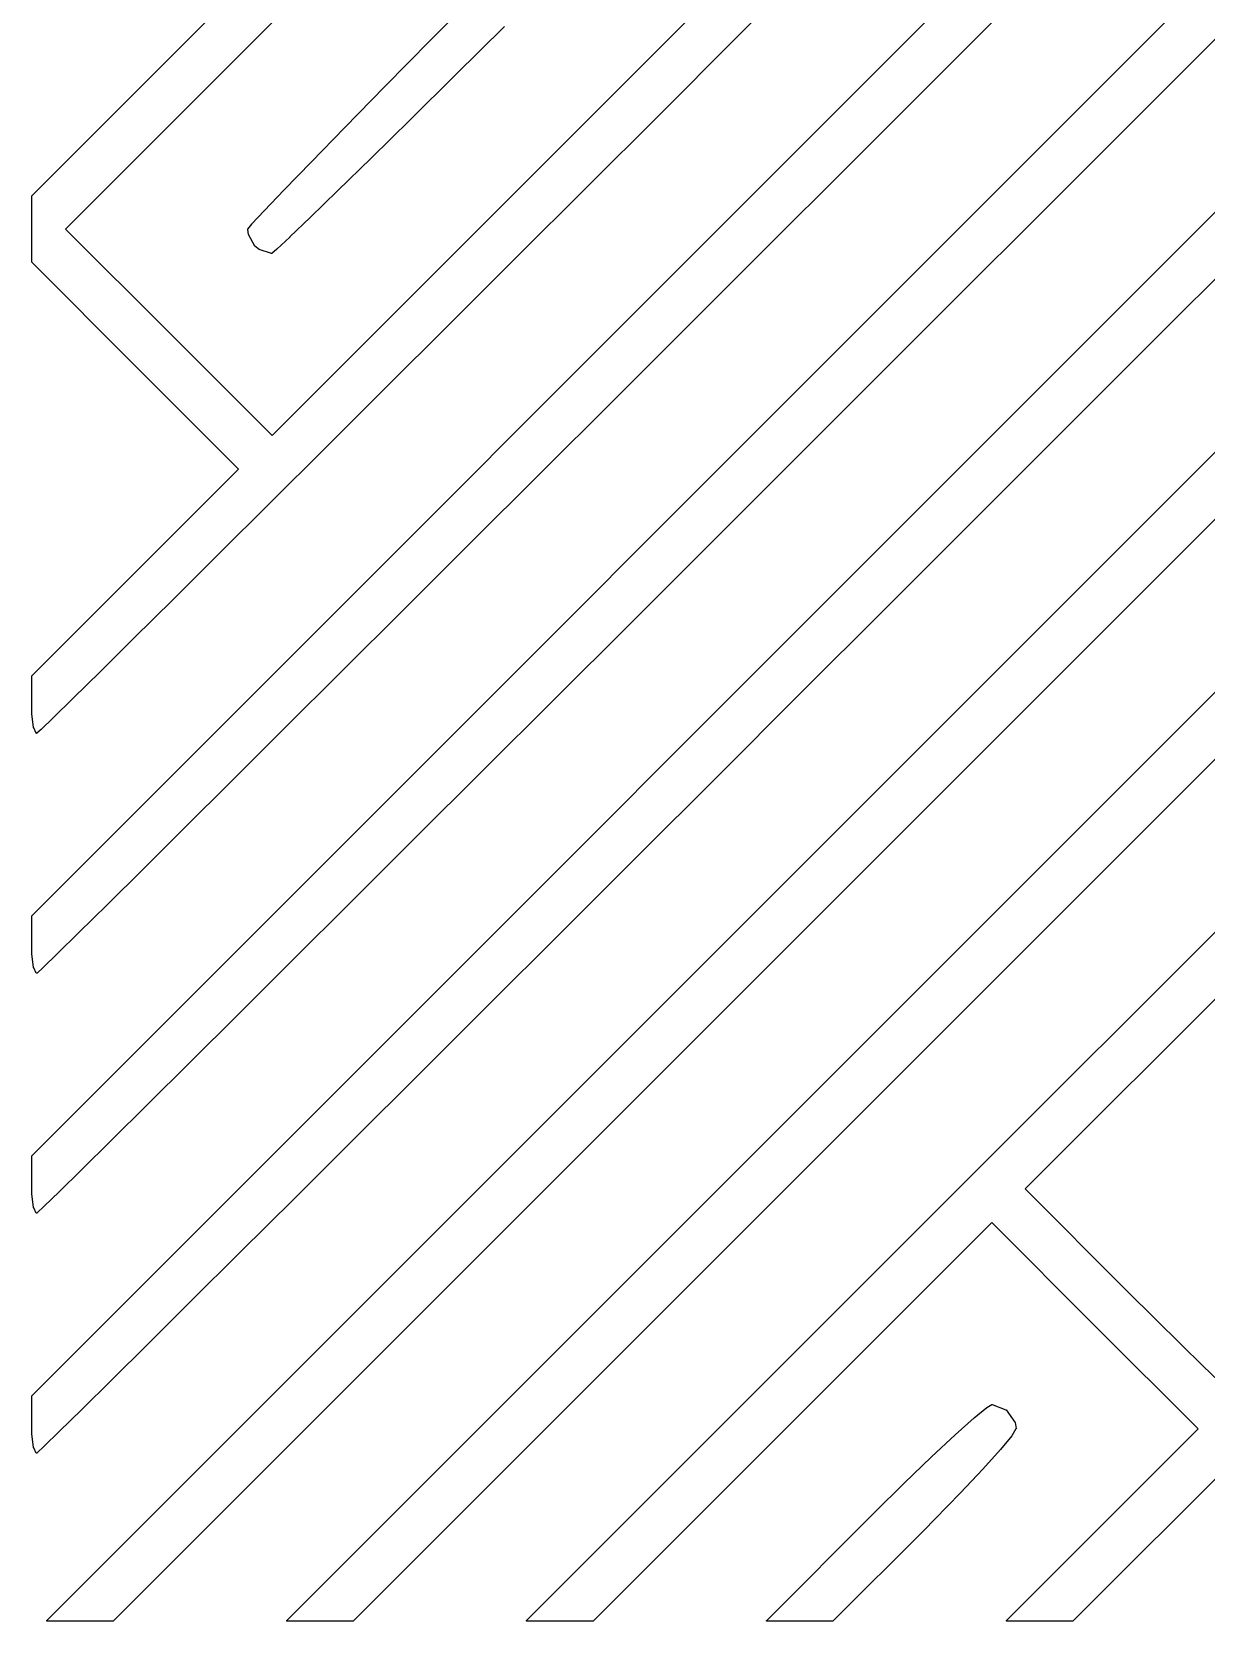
# Model space of a CAD drawing. Extents: x 130.5 to 170.5, y -135.5 to -95.5.
# Drawn here: x 130.54 to 147.12, y -135.49 to -113.05 of the extents above; entities that cross this region are included whole.
import ezdxf

# ---------------------------------------------------------------- set-up
doc = ezdxf.new("R2010")
doc.units = 0
doc.layers.add('BLACK', color=7, linetype='CONTINUOUS')

msp = doc.modelspace()

# ---------------------------------------------------------------- linework, layer by layer
at = {"layer": 'BLACK', "linetype": 'CONTINUOUS'}
for p, q in [((130.54, -132.303), (167.328, -95.5151)), ((134.139, -135.478), (170.46, -99.1541)), ((143.622, -129.381), (170.46, -102.541)), ((130.54, -115.369), (140.467, -105.442)), ((141.11, -105.745), (131.017, -115.838)), ((133.931, -118.752), (145.548, -107.135)), ((130.54, -125.529), (145.547, -110.522)), ((141.541, -112.085), (140.461, -113.164)), ((130.54, -128.916), (147.241, -112.216)), ((136.172, -113.168), (136.897, -112.433)), ((144.363, -112.651), (143.198, -113.815)), ((137.213, -112.979), (136.516, -113.668)), ((135.524, -113.826), (136.172, -113.168)), ((136.172, -113.168), (136.172, -113.168)), ((136.172, -113.168), (136.172, -113.168)), ((140.461, -113.164), (139.403, -114.22)), ((140.461, -113.164), (140.461, -113.164)), ((147.271, -113.129), (146.034, -114.366)), ((136.516, -113.668), (135.885, -114.29)), ((136.516, -113.668), (136.516, -113.668)), ((136.516, -113.668), (136.516, -113.668)), ((134.958, -114.403), (135.524, -113.826)), ((135.524, -113.826), (135.524, -113.826)), ((135.524, -113.826), (135.524, -113.826)), ((143.198, -113.815), (142.048, -114.964)), ((143.198, -113.815), (143.198, -113.815)), ((134.481, -114.892), (134.958, -114.403)), ((134.958, -114.403), (134.958, -114.403)), ((134.958, -114.403), (134.958, -114.403)), ((135.885, -114.29), (135.329, -114.836)), ((135.885, -114.29), (135.885, -114.29)), ((135.885, -114.29), (135.885, -114.29)), ((139.403, -114.22), (138.375, -115.246)), ((146.034, -114.366), (144.805, -115.594)), ((135.329, -114.836), (134.855, -115.3)), ((135.329, -114.836), (135.329, -114.836)), ((135.329, -114.836), (135.329, -114.836)), ((134.1, -115.286), (134.481, -114.892)), ((134.481, -114.892), (134.481, -114.892)), ((134.481, -114.892), (134.481, -114.892)), ((142.048, -114.964), (140.918, -116.093)), ((133.82, -115.58), (134.1, -115.286)), ((134.1, -115.286), (134.1, -115.286)), ((134.1, -115.286), (134.1, -115.286)), ((134.855, -115.3), (134.47, -115.674)), ((134.855, -115.3), (134.855, -115.3)), ((134.855, -115.3), (134.855, -115.3)), ((138.375, -115.246), (137.383, -116.237)), ((130.539, -115.371), (130.539, -115.37)), ((130.539, -115.37), (130.54, -115.37)), ((130.539, -115.372), (130.539, -115.371)), ((130.539, -115.371), (130.539, -115.371)), ((130.539, -115.371), (130.539, -115.371)), ((130.539, -115.371), (130.539, -115.371)), ((130.539, -115.373), (130.539, -115.372)), ((130.539, -115.372), (130.539, -115.372)), ((130.539, -115.372), (130.539, -115.372)), ((130.539, -115.372), (130.539, -115.372)), ((130.539, -116.303), (130.539, -115.373)), ((130.54, -115.37), (130.54, -115.369)), ((130.54, -115.37), (130.54, -115.37)), ((130.54, -115.37), (130.54, -115.37)), ((130.54, -115.37), (130.54, -115.37)), ((130.752, -135.478), (150.606, -115.623)), ((133.647, -115.766), (133.82, -115.58)), ((133.82, -115.58), (133.82, -115.58)), ((133.82, -115.58), (133.82, -115.58)), ((134.47, -115.674), (134.183, -115.95)), ((134.47, -115.674), (134.47, -115.674)), ((144.805, -115.594), (143.59, -116.809)), ((144.805, -115.594), (144.805, -115.594)), ((131.017, -115.838), (132.474, -117.295)), ((133.587, -115.841), (133.587, -115.84)), ((133.587, -115.84), (133.587, -115.84)), ((133.587, -115.84), (133.588, -115.84)), ((133.587, -115.842), (133.587, -115.841)), ((133.587, -115.841), (133.587, -115.841)), ((133.587, -115.841), (133.587, -115.841)), ((133.587, -115.841), (133.587, -115.841)), ((133.587, -115.841), (133.587, -115.841)), ((133.587, -115.843), (133.587, -115.842)), ((133.587, -115.842), (133.587, -115.842)), ((133.587, -115.842), (133.587, -115.842)), ((133.587, -115.842), (133.587, -115.842)), ((133.587, -115.842), (133.587, -115.842)), ((133.587, -115.844), (133.587, -115.843)), ((133.587, -115.843), (133.587, -115.843)), ((133.587, -115.843), (133.587, -115.843)), ((133.587, -115.843), (133.587, -115.843)), ((133.597, -115.913), (133.587, -115.844)), ((133.588, -115.84), (133.647, -115.767)), ((133.588, -115.84), (133.588, -115.84)), ((133.588, -115.84), (133.588, -115.84)), ((133.598, -115.913), (133.597, -115.913)), ((133.598, -115.914), (133.598, -115.913)), ((133.598, -115.915), (133.598, -115.914)), ((133.598, -115.914), (133.598, -115.914)), ((133.598, -115.914), (133.598, -115.914)), ((133.598, -115.914), (133.598, -115.914)), ((133.598, -115.914), (133.598, -115.914)), ((133.689, -116.078), (133.598, -115.915)), ((133.647, -115.767), (133.647, -115.766)), ((133.647, -115.766), (133.647, -115.766)), ((133.647, -115.766), (133.647, -115.766)), ((134.183, -115.951), (134, -116.122)), ((134.183, -115.95), (134.183, -115.951)), ((151.105, -116.07), (131.69, -135.485)), ((133.689, -116.079), (133.689, -116.078)), ((133.689, -116.078), (133.689, -116.078)), ((133.689, -116.078), (133.689, -116.078)), ((133.69, -116.079), (133.689, -116.079)), ((133.689, -116.079), (133.689, -116.079)), ((133.689, -116.079), (133.689, -116.079)), ((133.689, -116.079), (133.689, -116.079)), ((133.69, -116.08), (133.69, -116.079)), ((133.749, -116.125), (133.69, -116.08)), ((133.69, -116.08), (133.69, -116.08)), ((133.69, -116.08), (133.69, -116.08)), ((133.69, -116.08), (133.69, -116.08)), ((133.75, -116.125), (133.749, -116.125)), ((133.75, -116.126), (133.75, -116.125)), ((133.75, -116.125), (133.75, -116.125)), ((133.75, -116.125), (133.75, -116.125)), ((133.751, -116.126), (133.75, -116.126)), ((133.924, -116.182), (133.751, -116.126)), ((133.751, -116.126), (133.751, -116.126)), ((133.751, -116.126), (133.751, -116.126)), ((133.925, -116.182), (133.924, -116.182)), ((133.926, -116.182), (133.925, -116.182)), ((133.925, -116.182), (133.925, -116.182)), ((133.925, -116.182), (133.925, -116.182)), ((133.925, -116.182), (133.925, -116.182)), ((133.925, -116.182), (133.925, -116.182)), ((133.925, -116.182), (133.925, -116.182)), ((133.925, -116.182), (133.925, -116.182)), ((133.925, -116.182), (133.925, -116.182)), ((133.925, -116.182), (133.925, -116.182)), ((133.927, -116.182), (133.926, -116.182)), ((133.926, -116.182), (133.926, -116.182)), ((133.926, -116.182), (133.926, -116.182)), ((133.926, -116.182), (133.926, -116.182)), ((133.926, -116.182), (133.926, -116.182)), ((133.926, -116.182), (133.926, -116.182)), ((133.926, -116.182), (133.926, -116.182)), ((133.928, -116.182), (133.927, -116.182)), ((133.927, -116.182), (133.927, -116.182)), ((133.927, -116.182), (133.927, -116.182)), ((133.927, -116.182), (133.927, -116.182)), ((133.927, -116.182), (133.927, -116.182)), ((133.927, -116.182), (133.927, -116.182)), ((133.927, -116.182), (133.927, -116.182)), ((133.929, -116.182), (133.928, -116.182)), ((133.928, -116.182), (133.928, -116.182)), ((133.928, -116.182), (133.928, -116.182)), ((133.928, -116.182), (133.928, -116.182)), ((134, -116.122), (133.929, -116.181)), ((133.929, -116.181), (133.929, -116.181)), ((133.929, -116.181), (133.929, -116.181)), ((133.929, -116.181), (133.929, -116.181)), ((133.929, -116.181), (133.929, -116.182)), ((134, -116.122), (134, -116.122)), ((134, -116.122), (134, -116.122)), ((134, -116.122), (134, -116.122)), ((140.918, -116.093), (139.815, -117.194)), ((140.918, -116.093), (140.918, -116.093)), ((147.65, -116.136), (146.361, -117.425)), ((130.539, -116.304), (130.539, -116.303)), ((130.539, -116.303), (130.539, -116.303)), ((130.539, -116.303), (130.539, -116.303)), ((130.539, -116.305), (130.539, -116.304)), ((130.539, -116.304), (130.539, -116.304)), ((130.539, -116.304), (130.539, -116.304)), ((130.539, -116.304), (130.539, -116.304)), ((130.539, -116.304), (130.539, -116.304)), ((130.539, -116.304), (130.539, -116.304)), ((130.54, -116.305), (130.539, -116.305)), ((130.539, -116.305), (130.539, -116.305)), ((130.539, -116.305), (130.539, -116.305)), ((130.54, -116.306), (130.54, -116.305)), ((132, -117.767), (130.54, -116.306)), ((130.54, -116.306), (130.54, -116.306)), ((130.54, -116.306), (130.54, -116.306)), ((137.383, -116.237), (136.432, -117.185)), ((137.383, -116.237), (137.383, -116.237)), ((143.59, -116.809), (142.394, -118.004)), ((132.474, -117.295), (132.474, -117.295)), ((132.474, -117.295), (133.931, -118.752)), ((136.432, -117.185), (135.53, -118.083)), ((136.432, -117.185), (136.432, -117.185)), ((139.815, -117.194), (138.745, -118.262)), ((146.361, -117.425), (145.085, -118.701)), ((133.456, -119.225), (132, -117.767)), ((132, -117.767), (132, -117.767)), ((152.798, -117.763), (135.077, -135.485)), ((135.53, -118.083), (134.684, -118.927)), ((135.53, -118.083), (135.53, -118.083)), ((142.394, -118.004), (141.223, -119.173)), ((142.394, -118.004), (142.394, -118.004)), ((138.745, -118.262), (137.715, -119.29)), ((145.085, -118.701), (143.827, -119.958)), ((134.684, -118.927), (133.898, -119.708)), ((134.684, -118.927), (134.684, -118.927)), ((132, -120.683), (133.456, -119.225)), ((137.715, -119.29), (136.729, -120.273)), ((137.715, -119.29), (137.715, -119.29)), ((141.223, -119.173), (140.083, -120.312)), ((133.898, -119.708), (133.181, -120.422)), ((133.898, -119.708), (133.898, -119.708)), ((154.25, -119.698), (144.564, -129.384)), ((143.827, -119.958), (142.593, -121.191)), ((143.827, -119.958), (143.827, -119.958)), ((133.181, -120.422), (132.539, -121.06)), ((133.181, -120.422), (133.181, -120.422)), ((136.729, -120.273), (135.794, -121.205)), ((136.729, -120.273), (136.729, -120.273)), ((140.083, -120.312), (138.98, -121.413)), ((140.083, -120.312), (140.083, -120.312)), ((130.54, -122.145), (132, -120.683)), ((132, -120.683), (132, -120.683)), ((132.539, -121.06), (131.977, -121.617)), ((132.539, -121.06), (132.539, -121.06)), ((135.794, -121.205), (134.917, -122.079)), ((135.794, -121.205), (135.794, -121.205)), ((142.593, -121.191), (141.388, -122.394)), ((142.593, -121.191), (142.593, -121.191)), ((138.98, -121.413), (137.919, -122.472)), ((138.98, -121.413), (138.98, -121.413)), ((131.977, -121.617), (131.503, -122.086)), ((131.977, -121.617), (131.977, -121.617)), ((130.539, -122.146), (130.54, -122.145)), ((130.539, -122.147), (130.539, -122.146)), ((130.539, -122.146), (130.539, -122.146)), ((130.539, -122.146), (130.539, -122.146)), ((130.539, -122.146), (130.539, -122.146)), ((130.539, -122.148), (130.539, -122.147)), ((130.539, -122.147), (130.539, -122.147)), ((130.539, -122.147), (130.539, -122.147)), ((130.539, -122.147), (130.539, -122.147)), ((130.539, -122.147), (130.539, -122.147)), ((130.539, -122.549), (130.539, -122.148)), ((130.54, -122.145), (130.54, -122.145)), ((130.54, -122.145), (130.54, -122.145)), ((130.54, -122.145), (130.54, -122.145)), ((130.54, -122.145), (130.54, -122.145)), ((131.503, -122.086), (131.122, -122.461)), ((131.503, -122.086), (131.503, -122.086)), ((131.503, -122.086), (131.503, -122.086)), ((134.917, -122.079), (134.104, -122.889)), ((134.917, -122.079), (134.917, -122.079)), ((131.122, -122.461), (130.843, -122.735)), ((131.122, -122.461), (131.122, -122.461)), ((137.919, -122.472), (136.906, -123.481)), ((137.919, -122.472), (137.919, -122.472)), ((141.388, -122.394), (140.218, -123.562)), ((130.539, -122.55), (130.539, -122.549)), ((130.539, -122.549), (130.539, -122.549)), ((130.539, -122.549), (130.539, -122.549)), ((130.542, -122.682), (130.539, -122.55)), ((130.565, -122.875), (130.542, -122.682)), ((130.542, -122.682), (130.542, -122.682)), ((130.542, -122.682), (130.542, -122.682)), ((130.542, -122.682), (130.542, -122.682)), ((130.565, -122.876), (130.565, -122.875)), ((130.565, -122.877), (130.565, -122.876)), ((130.565, -122.876), (130.565, -122.876)), ((130.565, -122.876), (130.565, -122.876)), ((130.565, -122.876), (130.565, -122.876)), ((130.566, -122.877), (130.565, -122.877)), ((130.603, -122.953), (130.566, -122.877)), ((130.566, -122.877), (130.566, -122.877)), ((130.67, -122.901), (130.61, -122.954)), ((130.843, -122.735), (130.67, -122.901)), ((130.67, -122.901), (130.67, -122.901)), ((130.67, -122.901), (130.67, -122.901)), ((130.67, -122.901), (130.67, -122.901)), ((130.843, -122.735), (130.843, -122.735)), ((130.843, -122.735), (130.843, -122.735)), ((134.104, -122.889), (133.36, -123.629)), ((134.104, -122.889), (134.104, -122.889)), ((130.603, -122.954), (130.603, -122.953)), ((130.603, -122.953), (130.603, -122.953)), ((130.603, -122.953), (130.603, -122.953)), ((130.603, -122.953), (130.603, -122.953)), ((130.604, -122.954), (130.603, -122.954)), ((130.603, -122.954), (130.603, -122.954)), ((130.603, -122.954), (130.603, -122.954)), ((130.604, -122.955), (130.604, -122.954)), ((130.604, -122.954), (130.604, -122.954)), ((130.605, -122.955), (130.604, -122.955)), ((130.604, -122.955), (130.604, -122.955)), ((130.604, -122.955), (130.604, -122.955)), ((130.606, -122.955), (130.605, -122.955)), ((130.605, -122.955), (130.605, -122.955)), ((130.605, -122.955), (130.605, -122.955)), ((130.605, -122.955), (130.605, -122.955)), ((130.605, -122.955), (130.605, -122.955)), ((130.606, -122.956), (130.606, -122.955)), ((130.606, -122.955), (130.606, -122.955)), ((130.607, -122.956), (130.606, -122.956)), ((130.606, -122.956), (130.606, -122.956)), ((130.608, -122.956), (130.607, -122.956)), ((130.607, -122.956), (130.607, -122.956)), ((130.607, -122.956), (130.607, -122.956)), ((130.607, -122.956), (130.607, -122.956)), ((130.609, -122.955), (130.608, -122.955)), ((130.608, -122.955), (130.608, -122.956)), ((130.608, -122.956), (130.608, -122.956)), ((130.608, -122.956), (130.608, -122.956)), ((130.608, -122.956), (130.608, -122.956)), ((130.61, -122.955), (130.609, -122.955)), ((130.609, -122.955), (130.609, -122.955)), ((130.609, -122.955), (130.609, -122.955)), ((130.609, -122.955), (130.609, -122.955)), ((130.61, -122.954), (130.61, -122.954)), ((130.61, -122.954), (130.61, -122.955)), ((130.61, -122.955), (130.61, -122.955)), ((130.61, -122.955), (130.61, -122.955)), ((130.61, -122.955), (130.61, -122.955)), ((136.906, -123.481), (135.948, -124.437)), ((136.906, -123.481), (136.906, -123.481)), ((140.218, -123.562), (139.089, -124.689)), ((140.218, -123.562), (140.218, -123.562)), ((133.36, -123.629), (132.691, -124.293)), ((133.36, -123.629), (133.36, -123.629)), ((132.691, -124.293), (132.105, -124.875)), ((132.691, -124.293), (132.691, -124.293)), ((135.948, -124.437), (135.049, -125.332)), ((135.948, -124.437), (135.948, -124.437)), ((139.089, -124.689), (138.006, -125.769)), ((132.105, -124.875), (131.606, -125.369)), ((132.105, -124.875), (132.105, -124.875)), ((131.606, -125.369), (131.202, -125.768)), ((131.606, -125.369), (131.606, -125.369)), ((131.606, -125.369), (131.606, -125.369)), ((135.049, -125.332), (134.217, -126.161)), ((135.049, -125.332), (135.049, -125.332)), ((130.539, -125.531), (130.539, -125.53)), ((130.539, -125.53), (130.54, -125.53)), ((130.539, -125.532), (130.539, -125.531)), ((130.539, -125.531), (130.539, -125.531)), ((130.539, -125.531), (130.539, -125.531)), ((130.539, -125.531), (130.539, -125.531)), ((130.539, -125.533), (130.539, -125.532)), ((130.539, -125.532), (130.539, -125.532)), ((130.539, -125.532), (130.539, -125.532)), ((130.539, -125.532), (130.539, -125.532)), ((130.539, -125.935), (130.539, -125.533)), ((130.54, -125.53), (130.54, -125.529)), ((130.54, -125.53), (130.54, -125.53)), ((130.54, -125.53), (130.54, -125.53)), ((130.54, -125.53), (130.54, -125.53)), ((131.202, -125.768), (130.897, -126.067)), ((131.202, -125.768), (131.202, -125.768)), ((138.006, -125.769), (136.975, -126.798)), ((138.006, -125.769), (138.006, -125.769)), ((130.542, -126.068), (130.539, -125.935)), ((130.539, -125.935), (130.539, -125.935)), ((130.539, -125.935), (130.539, -125.935)), ((130.539, -125.935), (130.539, -125.935)), ((130.897, -126.067), (130.699, -126.259)), ((130.897, -126.067), (130.897, -126.067)), ((130.542, -126.069), (130.542, -126.068)), ((130.542, -126.068), (130.542, -126.068)), ((130.565, -126.262), (130.542, -126.069)), ((130.542, -126.069), (130.542, -126.069)), ((130.565, -126.263), (130.565, -126.262)), ((130.565, -126.262), (130.565, -126.262)), ((130.566, -126.264), (130.565, -126.263)), ((130.565, -126.263), (130.565, -126.263)), ((130.565, -126.263), (130.565, -126.263)), ((130.565, -126.263), (130.565, -126.263)), ((130.603, -126.34), (130.566, -126.264)), ((130.566, -126.264), (130.566, -126.264)), ((130.699, -126.26), (130.613, -126.339)), ((130.699, -126.259), (130.699, -126.259)), ((130.699, -126.259), (130.699, -126.259)), ((130.699, -126.259), (130.699, -126.26)), ((134.217, -126.161), (133.456, -126.919)), ((134.217, -126.161), (134.217, -126.161)), ((130.603, -126.341), (130.603, -126.34)), ((130.603, -126.34), (130.603, -126.34)), ((130.603, -126.34), (130.603, -126.34)), ((130.603, -126.34), (130.603, -126.34)), ((130.603, -126.34), (130.603, -126.34)), ((130.604, -126.341), (130.603, -126.341)), ((130.603, -126.341), (130.603, -126.341)), ((130.604, -126.342), (130.604, -126.341)), ((130.604, -126.341), (130.604, -126.341)), ((130.604, -126.341), (130.604, -126.341)), ((130.604, -126.341), (130.604, -126.341)), ((130.605, -126.342), (130.604, -126.342)), ((130.606, -126.342), (130.605, -126.342)), ((130.605, -126.342), (130.605, -126.342)), ((130.605, -126.342), (130.605, -126.342)), ((130.605, -126.342), (130.605, -126.342)), ((130.605, -126.342), (130.605, -126.342)), ((130.607, -126.342), (130.606, -126.342)), ((130.606, -126.342), (130.606, -126.342)), ((130.606, -126.342), (130.606, -126.342)), ((130.606, -126.342), (130.606, -126.342)), ((130.608, -126.342), (130.607, -126.342)), ((130.607, -126.342), (130.607, -126.342)), ((130.607, -126.342), (130.607, -126.342)), ((130.607, -126.342), (130.607, -126.342)), ((130.609, -126.342), (130.608, -126.342)), ((130.608, -126.342), (130.608, -126.342)), ((130.608, -126.342), (130.608, -126.342)), ((130.608, -126.342), (130.608, -126.342)), ((130.61, -126.342), (130.609, -126.342)), ((130.609, -126.342), (130.609, -126.342)), ((130.609, -126.342), (130.609, -126.342)), ((130.609, -126.342), (130.609, -126.342)), ((130.609, -126.342), (130.609, -126.342)), ((130.613, -126.34), (130.61, -126.342)), ((130.61, -126.342), (130.61, -126.342)), ((130.613, -126.339), (130.613, -126.339)), ((130.613, -126.339), (130.613, -126.339)), ((130.613, -126.339), (130.613, -126.34)), ((133.456, -126.919), (132.772, -127.599)), ((133.456, -126.919), (133.456, -126.919)), ((136.975, -126.798), (136.001, -127.769)), ((136.975, -126.798), (136.975, -126.798)), ((132.772, -127.599), (132.171, -128.195)), ((132.772, -127.599), (132.772, -127.599)), ((153.132, -127.59), (145.237, -135.485)), ((136.001, -127.769), (135.089, -128.678)), ((136.001, -127.769), (136.001, -127.769)), ((132.171, -128.195), (131.659, -128.702)), ((132.171, -128.195), (132.171, -128.195)), ((131.659, -128.702), (131.242, -129.114)), ((131.659, -128.702), (131.659, -128.702)), ((131.659, -128.702), (131.659, -128.702)), ((135.089, -128.678), (134.246, -129.518)), ((135.089, -128.678), (135.089, -128.678)), ((130.539, -128.918), (130.539, -128.917)), ((130.539, -128.917), (130.54, -128.917)), ((130.539, -128.919), (130.539, -128.918)), ((130.539, -128.918), (130.539, -128.918)), ((130.539, -128.918), (130.539, -128.918)), ((130.539, -128.918), (130.539, -128.918)), ((130.539, -128.918), (130.539, -128.918)), ((130.539, -128.918), (130.539, -128.918)), ((130.539, -129.322), (130.539, -128.919)), ((130.539, -128.919), (130.539, -128.919)), ((130.539, -128.919), (130.539, -128.919)), ((130.54, -128.917), (130.54, -128.916)), ((130.54, -128.916), (130.54, -128.916)), ((130.54, -128.917), (130.54, -128.917)), ((130.54, -128.917), (130.54, -128.917)), ((131.242, -129.114), (130.926, -129.426)), ((131.242, -129.114), (131.242, -129.114)), ((131.242, -129.114), (131.242, -129.114)), ((131.242, -129.114), (131.242, -129.114)), ((131.242, -129.114), (131.242, -129.114)), ((130.542, -129.455), (130.539, -129.322)), ((130.539, -129.322), (130.539, -129.322)), ((130.539, -129.322), (130.539, -129.322)), ((130.539, -129.322), (130.539, -129.322)), ((130.925, -129.426), (130.715, -129.63)), ((130.926, -129.426), (130.925, -129.426)), ((130.925, -129.426), (130.925, -129.426)), ((137.525, -135.478), (143.622, -129.381)), ((143.622, -129.381), (143.622, -129.381)), ((144.564, -129.384), (145.998, -130.821)), ((130.565, -129.649), (130.542, -129.455)), ((130.542, -129.455), (130.542, -129.455)), ((130.542, -129.455), (130.542, -129.455)), ((130.542, -129.455), (130.542, -129.455)), ((130.565, -129.65), (130.565, -129.649)), ((130.565, -129.649), (130.565, -129.649)), ((130.565, -129.649), (130.565, -129.649)), ((130.565, -129.649), (130.565, -129.649)), ((130.566, -129.65), (130.565, -129.65)), ((130.565, -129.65), (130.565, -129.65)), ((130.603, -129.726), (130.566, -129.65)), ((130.566, -129.65), (130.566, -129.65)), ((130.715, -129.63), (130.617, -129.723)), ((130.715, -129.63), (130.715, -129.63)), ((130.715, -129.63), (130.715, -129.63)), ((130.715, -129.63), (130.715, -129.63)), ((134.246, -129.518), (133.476, -130.284)), ((134.246, -129.518), (134.246, -129.518)), ((130.603, -129.727), (130.603, -129.726)), ((130.604, -129.728), (130.603, -129.727)), ((130.603, -129.727), (130.603, -129.727)), ((130.603, -129.727), (130.603, -129.727)), ((130.603, -129.727), (130.603, -129.727)), ((130.603, -129.727), (130.603, -129.727)), ((130.605, -129.728), (130.604, -129.728)), ((130.604, -129.728), (130.604, -129.728)), ((130.604, -129.728), (130.604, -129.728)), ((130.604, -129.728), (130.604, -129.728)), ((130.604, -129.728), (130.604, -129.728)), ((130.605, -129.729), (130.605, -129.728)), ((130.605, -129.728), (130.605, -129.728)), ((130.605, -129.728), (130.605, -129.728)), ((130.606, -129.729), (130.605, -129.729)), ((130.605, -129.729), (130.605, -129.729)), ((130.605, -129.729), (130.605, -129.729)), ((130.607, -129.729), (130.606, -129.729)), ((130.606, -129.729), (130.606, -129.729)), ((130.606, -129.729), (130.606, -129.729)), ((130.606, -129.729), (130.606, -129.729)), ((130.608, -129.729), (130.607, -129.729)), ((130.607, -129.729), (130.607, -129.729)), ((130.607, -129.729), (130.607, -129.729)), ((130.607, -129.729), (130.607, -129.729)), ((130.609, -129.729), (130.608, -129.729)), ((130.608, -129.729), (130.608, -129.729)), ((130.608, -129.729), (130.608, -129.729)), ((130.608, -129.729), (130.608, -129.729)), ((130.61, -129.728), (130.609, -129.729)), ((130.609, -129.729), (130.609, -129.729)), ((130.609, -129.729), (130.609, -129.729)), ((130.609, -129.729), (130.609, -129.729)), ((130.617, -129.723), (130.61, -129.728)), ((130.61, -129.728), (130.61, -129.728)), ((130.61, -129.728), (130.61, -129.728)), ((130.617, -129.723), (130.617, -129.723)), ((130.617, -129.723), (130.617, -129.723)), ((130.617, -129.723), (130.617, -129.723)), ((144.09, -129.859), (138.463, -135.485)), ((145.547, -131.315), (144.09, -129.859)), ((133.476, -130.284), (132.786, -130.97)), ((133.476, -130.284), (133.476, -130.284)), ((132.786, -130.97), (132.18, -131.572)), ((132.786, -130.97), (132.786, -130.97)), ((145.998, -130.821), (146.401, -131.222)), ((146.401, -131.222), (146.764, -131.581)), ((147.003, -132.771), (145.547, -131.315)), ((145.547, -131.315), (145.547, -131.315)), ((132.18, -131.572), (131.665, -132.082)), ((132.18, -131.572), (132.18, -131.572)), ((146.764, -131.581), (146.764, -131.581)), ((146.764, -131.581), (147.07, -131.88)), ((147.07, -131.88), (147.302, -132.103)), ((131.665, -132.082), (131.245, -132.497)), ((131.665, -132.082), (131.665, -132.082)), ((131.665, -132.082), (131.665, -132.082)), ((130.539, -132.305), (130.539, -132.304)), ((130.539, -132.304), (130.54, -132.304)), ((130.539, -132.306), (130.539, -132.305)), ((130.539, -132.305), (130.539, -132.305)), ((130.539, -132.305), (130.539, -132.305)), ((130.539, -132.305), (130.539, -132.305)), ((130.539, -132.305), (130.539, -132.305)), ((130.539, -132.305), (130.539, -132.305)), ((130.539, -132.305), (130.539, -132.305)), ((130.539, -132.709), (130.539, -132.306)), ((130.539, -132.306), (130.539, -132.306)), ((130.54, -132.304), (130.54, -132.303)), ((130.54, -132.303), (130.54, -132.303)), ((130.54, -132.304), (130.54, -132.304)), ((130.54, -132.304), (130.54, -132.304)), ((131.245, -132.497), (130.927, -132.81)), ((131.245, -132.497), (131.245, -132.497)), ((143.841, -132.616), (144.02, -132.47)), ((144.02, -132.47), (144.021, -132.469)), ((144.02, -132.47), (144.02, -132.47)), ((144.02, -132.47), (144.02, -132.47)), ((144.021, -132.469), (144.091, -132.429)), ((144.091, -132.429), (144.091, -132.429)), ((144.091, -132.429), (144.091, -132.429)), ((144.091, -132.429), (144.092, -132.429)), ((144.092, -132.429), (144.093, -132.428)), ((144.092, -132.429), (144.092, -132.429)), ((144.092, -132.429), (144.092, -132.429)), ((144.092, -132.429), (144.092, -132.429)), ((144.093, -132.428), (144.093, -132.428)), ((144.093, -132.428), (144.093, -132.428)), ((144.093, -132.428), (144.093, -132.428)), ((144.093, -132.428), (144.094, -132.428)), ((144.094, -132.428), (144.094, -132.428)), ((144.094, -132.428), (144.094, -132.428)), ((144.094, -132.428), (144.094, -132.428)), ((144.094, -132.428), (144.095, -132.428)), ((144.094, -132.428), (144.094, -132.428)), ((144.095, -132.428), (144.095, -132.429)), ((144.095, -132.429), (144.095, -132.429)), ((144.095, -132.429), (144.095, -132.429)), ((144.095, -132.429), (144.292, -132.502)), ((144.292, -132.502), (144.292, -132.502)), ((144.292, -132.502), (144.292, -132.502)), ((144.292, -132.502), (144.293, -132.502)), ((144.293, -132.502), (144.293, -132.502)), ((144.293, -132.502), (144.293, -132.502)), ((144.293, -132.502), (144.293, -132.503)), ((144.293, -132.503), (144.294, -132.503)), ((144.294, -132.503), (144.294, -132.503)), ((144.294, -132.503), (144.294, -132.503)), ((144.294, -132.503), (144.294, -132.503)), ((144.294, -132.503), (144.294, -132.504)), ((144.294, -132.504), (144.419, -132.678)), ((130.542, -132.842), (130.539, -132.709)), ((130.539, -132.709), (130.539, -132.709)), ((130.539, -132.709), (130.539, -132.709)), ((130.539, -132.709), (130.539, -132.709)), ((143.576, -132.854), (143.841, -132.616)), ((143.841, -132.616), (143.841, -132.616)), ((143.841, -132.616), (143.841, -132.616)), ((143.841, -132.616), (143.841, -132.616)), ((144.433, -132.771), (144.376, -132.868)), ((144.419, -132.678), (144.419, -132.678)), ((144.419, -132.678), (144.419, -132.678)), ((144.419, -132.678), (144.419, -132.678)), ((144.419, -132.678), (144.419, -132.679)), ((144.419, -132.679), (144.419, -132.679)), ((144.419, -132.679), (144.419, -132.679)), ((144.419, -132.679), (144.419, -132.679)), ((144.419, -132.679), (144.419, -132.68)), ((144.419, -132.68), (144.42, -132.68)), ((144.42, -132.68), (144.42, -132.68)), ((144.42, -132.68), (144.42, -132.68)), ((144.42, -132.68), (144.434, -132.768)), ((144.434, -132.771), (144.433, -132.771)), ((144.433, -132.771), (144.433, -132.771)), ((144.434, -132.768), (144.434, -132.768)), ((144.434, -132.768), (144.434, -132.768)), ((144.434, -132.768), (144.434, -132.769)), ((144.434, -132.769), (144.434, -132.769)), ((144.434, -132.769), (144.434, -132.769)), ((144.434, -132.769), (144.434, -132.769)), ((144.434, -132.769), (144.434, -132.77)), ((144.434, -132.77), (144.434, -132.77)), ((144.434, -132.77), (144.434, -132.77)), ((144.434, -132.77), (144.434, -132.77)), ((144.434, -132.77), (144.434, -132.77)), ((144.434, -132.77), (144.434, -132.771)), ((144.434, -132.771), (144.434, -132.771)), ((145.654, -134.123), (147.003, -132.771)), ((130.565, -133.035), (130.542, -132.842)), ((130.542, -132.842), (130.542, -132.842)), ((130.542, -132.842), (130.542, -132.842)), ((130.542, -132.842), (130.542, -132.842)), ((130.716, -133.016), (130.617, -133.109)), ((130.927, -132.81), (130.716, -133.016)), ((130.716, -133.016), (130.716, -133.016)), ((130.716, -133.016), (130.716, -133.016)), ((130.716, -133.016), (130.716, -133.016)), ((130.927, -132.81), (130.927, -132.81)), ((143.241, -133.167), (143.575, -132.854)), ((143.575, -132.854), (143.575, -132.854)), ((143.575, -132.854), (143.575, -132.854)), ((143.575, -132.854), (143.576, -132.854)), ((144.375, -132.869), (144.214, -133.064)), ((144.376, -132.868), (144.375, -132.868)), ((144.375, -132.868), (144.375, -132.869)), ((144.376, -132.868), (144.376, -132.868)), ((130.565, -133.036), (130.565, -133.035)), ((130.565, -133.037), (130.565, -133.036)), ((130.565, -133.036), (130.565, -133.036)), ((130.565, -133.036), (130.565, -133.036)), ((130.565, -133.036), (130.565, -133.036)), ((130.566, -133.037), (130.565, -133.037)), ((130.603, -133.113), (130.566, -133.037)), ((130.566, -133.037), (130.566, -133.037)), ((130.603, -133.114), (130.603, -133.113)), ((130.603, -133.113), (130.603, -133.113)), ((130.604, -133.114), (130.603, -133.114)), ((130.603, -133.114), (130.603, -133.114)), ((130.603, -133.114), (130.603, -133.114)), ((130.603, -133.114), (130.603, -133.114)), ((130.604, -133.115), (130.604, -133.114)), ((130.604, -133.114), (130.604, -133.114)), ((130.604, -133.114), (130.604, -133.114)), ((130.605, -133.115), (130.604, -133.115)), ((130.606, -133.115), (130.605, -133.115)), ((130.605, -133.115), (130.605, -133.115)), ((130.605, -133.115), (130.605, -133.115)), ((130.605, -133.115), (130.605, -133.115)), ((130.605, -133.115), (130.605, -133.115)), ((130.605, -133.115), (130.605, -133.115)), ((130.605, -133.115), (130.605, -133.115)), ((130.606, -133.116), (130.606, -133.115)), ((130.607, -133.116), (130.606, -133.116)), ((130.606, -133.116), (130.606, -133.116)), ((130.606, -133.116), (130.606, -133.116)), ((130.608, -133.116), (130.607, -133.116)), ((130.607, -133.116), (130.607, -133.116)), ((130.607, -133.116), (130.607, -133.116)), ((130.607, -133.116), (130.607, -133.116)), ((130.609, -133.115), (130.608, -133.116)), ((130.608, -133.116), (130.608, -133.116)), ((130.608, -133.116), (130.608, -133.116)), ((130.608, -133.116), (130.608, -133.116)), ((130.61, -133.115), (130.609, -133.115)), ((130.609, -133.115), (130.609, -133.115)), ((130.609, -133.115), (130.609, -133.115)), ((130.609, -133.115), (130.609, -133.115)), ((130.617, -133.11), (130.61, -133.115)), ((130.61, -133.115), (130.61, -133.115)), ((130.61, -133.115), (130.61, -133.115)), ((130.617, -133.109), (130.617, -133.109)), ((130.617, -133.109), (130.617, -133.109)), ((130.617, -133.109), (130.617, -133.11)), ((142.855, -133.539), (143.241, -133.167)), ((143.241, -133.167), (143.241, -133.167)), ((143.241, -133.167), (143.241, -133.167)), ((144.214, -133.064), (143.966, -133.339)), ((144.214, -133.064), (144.214, -133.064)), ((144.214, -133.064), (144.214, -133.064)), ((144.214, -133.064), (144.214, -133.064)), ((143.966, -133.339), (143.65, -133.675)), ((143.966, -133.339), (143.966, -133.339)), ((143.966, -133.339), (143.966, -133.339)), ((143.966, -133.339), (143.966, -133.339)), ((142.436, -133.954), (142.855, -133.539)), ((142.855, -133.539), (142.855, -133.539)), ((142.855, -133.539), (142.855, -133.539)), ((143.65, -133.675), (143.284, -134.051)), ((143.65, -133.675), (143.65, -133.675)), ((143.65, -133.675), (143.65, -133.675)), ((143.65, -133.675), (143.65, -133.675)), ((140.914, -135.478), (142.436, -133.954)), ((142.436, -133.954), (142.436, -133.954)), ((142.436, -133.954), (142.436, -133.954)), ((143.284, -134.051), (143.14, -134.195)), ((143.284, -134.051), (143.284, -134.051)), ((143.284, -134.051), (143.284, -134.051)), ((144.3, -135.478), (145.653, -134.123)), ((145.653, -134.123), (145.654, -134.123)), ((143.14, -134.195), (141.848, -135.485)), ((143.14, -134.195), (143.14, -134.195)), ((130.751, -135.482), (130.75, -135.481)), ((130.75, -135.481), (130.75, -135.481)), ((130.75, -135.481), (130.75, -135.481)), ((130.75, -135.481), (130.751, -135.481)), ((130.751, -135.479), (130.752, -135.478)), ((130.751, -135.48), (130.751, -135.479)), ((130.751, -135.479), (130.751, -135.479)), ((130.751, -135.479), (130.751, -135.479)), ((130.751, -135.479), (130.751, -135.479)), ((130.751, -135.479), (130.751, -135.479)), ((130.751, -135.479), (130.751, -135.479)), ((130.751, -135.479), (130.751, -135.479)), ((130.751, -135.481), (130.751, -135.48)), ((130.751, -135.48), (130.751, -135.48)), ((130.751, -135.48), (130.751, -135.48)), ((130.751, -135.48), (130.751, -135.48)), ((130.751, -135.483), (130.751, -135.482)), ((130.751, -135.482), (130.751, -135.482)), ((130.751, -135.482), (130.751, -135.482)), ((130.751, -135.482), (130.751, -135.482)), ((130.751, -135.484), (130.751, -135.483)), ((130.751, -135.483), (130.751, -135.483)), ((130.751, -135.483), (130.751, -135.483)), ((130.751, -135.483), (130.751, -135.483)), ((130.752, -135.485), (130.751, -135.484)), ((130.751, -135.484), (130.751, -135.484)), ((130.751, -135.484), (130.751, -135.484)), ((130.751, -135.484), (130.751, -135.484)), ((130.752, -135.478), (130.752, -135.478)), ((130.753, -135.485), (130.752, -135.485)), ((130.752, -135.485), (130.752, -135.485)), ((130.752, -135.485), (130.752, -135.485)), ((130.752, -135.485), (130.752, -135.485)), ((130.752, -135.485), (130.752, -135.485)), ((130.753, -135.486), (130.753, -135.485)), ((130.753, -135.485), (130.753, -135.485)), ((130.753, -135.485), (130.753, -135.485)), ((130.754, -135.486), (130.753, -135.486)), ((130.753, -135.486), (130.753, -135.486)), ((130.755, -135.486), (130.754, -135.486)), ((130.754, -135.486), (130.754, -135.486)), ((130.754, -135.486), (130.754, -135.486)), ((130.754, -135.486), (130.754, -135.486)), ((130.754, -135.486), (130.754, -135.486)), ((130.754, -135.486), (130.754, -135.486)), ((131.687, -135.486), (130.755, -135.486)), ((130.755, -135.486), (130.755, -135.486)), ((131.688, -135.486), (131.687, -135.486)), ((131.687, -135.486), (131.687, -135.486)), ((131.689, -135.486), (131.688, -135.486)), ((131.688, -135.486), (131.688, -135.486)), ((131.688, -135.486), (131.688, -135.486)), ((131.688, -135.486), (131.688, -135.486)), ((131.69, -135.486), (131.689, -135.486)), ((131.689, -135.486), (131.689, -135.486)), ((131.689, -135.486), (131.689, -135.486)), ((131.689, -135.486), (131.689, -135.486)), ((131.69, -135.485), (131.69, -135.485)), ((131.69, -135.485), (131.69, -135.485)), ((131.69, -135.485), (131.69, -135.485)), ((131.69, -135.485), (131.69, -135.486)), ((131.69, -135.486), (131.69, -135.486)), ((134.137, -135.48), (134.138, -135.479)), ((134.137, -135.481), (134.137, -135.48)), ((134.137, -135.48), (134.137, -135.48)), ((134.137, -135.48), (134.137, -135.48)), ((134.137, -135.48), (134.137, -135.48)), ((134.137, -135.482), (134.137, -135.481)), ((134.137, -135.481), (134.137, -135.481)), ((134.137, -135.481), (134.137, -135.481)), ((134.137, -135.481), (134.137, -135.481)), ((134.137, -135.483), (134.137, -135.482)), ((134.137, -135.482), (134.137, -135.482)), ((134.137, -135.482), (134.137, -135.482)), ((134.137, -135.482), (134.137, -135.482)), ((134.138, -135.483), (134.137, -135.483)), ((134.138, -135.479), (134.138, -135.478)), ((134.138, -135.478), (134.139, -135.478)), ((134.138, -135.479), (134.138, -135.479)), ((134.138, -135.479), (134.138, -135.479)), ((134.138, -135.479), (134.138, -135.479)), ((134.138, -135.479), (134.138, -135.479)), ((134.138, -135.479), (134.138, -135.479)), ((134.138, -135.479), (134.138, -135.479)), ((134.138, -135.484), (134.138, -135.483)), ((134.138, -135.483), (134.138, -135.483)), ((134.138, -135.483), (134.138, -135.483)), ((134.138, -135.485), (134.138, -135.484)), ((134.138, -135.484), (134.138, -135.484)), ((134.138, -135.484), (134.138, -135.484)), ((134.138, -135.484), (134.138, -135.484)), ((134.139, -135.485), (134.138, -135.485)), ((134.139, -135.486), (134.139, -135.485)), ((134.139, -135.485), (134.139, -135.485)), ((134.139, -135.485), (134.139, -135.485)), ((134.139, -135.485), (134.139, -135.485)), ((134.139, -135.485), (134.139, -135.485)), ((134.139, -135.485), (134.139, -135.485)), ((134.139, -135.485), (134.139, -135.485)), ((134.14, -135.486), (134.139, -135.486)), ((134.141, -135.486), (134.14, -135.486)), ((134.14, -135.486), (134.14, -135.486)), ((134.14, -135.486), (134.14, -135.486)), ((134.142, -135.486), (134.141, -135.486)), ((134.141, -135.486), (134.141, -135.486)), ((134.141, -135.486), (134.141, -135.486)), ((134.141, -135.486), (134.141, -135.486)), ((135.073, -135.486), (134.142, -135.486)), ((134.142, -135.486), (134.142, -135.486)), ((135.074, -135.486), (135.073, -135.486)), ((135.075, -135.486), (135.074, -135.486)), ((135.074, -135.486), (135.074, -135.486)), ((135.074, -135.486), (135.074, -135.486)), ((135.074, -135.486), (135.074, -135.486)), ((135.076, -135.486), (135.075, -135.486)), ((135.075, -135.486), (135.075, -135.486)), ((135.075, -135.486), (135.075, -135.486)), ((135.075, -135.486), (135.075, -135.486)), ((135.077, -135.485), (135.076, -135.485)), ((135.076, -135.485), (135.076, -135.486)), ((135.076, -135.486), (135.076, -135.486)), ((135.076, -135.486), (135.076, -135.486)), ((135.077, -135.485), (135.077, -135.485)), ((135.077, -135.485), (135.077, -135.485)), ((137.524, -135.48), (137.524, -135.479)), ((137.524, -135.479), (137.524, -135.479)), ((137.524, -135.479), (137.524, -135.479)), ((137.524, -135.479), (137.524, -135.479)), ((137.524, -135.479), (137.525, -135.479)), ((137.524, -135.481), (137.524, -135.48)), ((137.524, -135.48), (137.524, -135.48)), ((137.524, -135.48), (137.524, -135.48)), ((137.524, -135.48), (137.524, -135.48)), ((137.524, -135.482), (137.524, -135.481)), ((137.524, -135.481), (137.524, -135.481)), ((137.524, -135.481), (137.524, -135.481)), ((137.524, -135.481), (137.524, -135.481)), ((137.524, -135.483), (137.524, -135.482)), ((137.524, -135.482), (137.524, -135.482)), ((137.524, -135.482), (137.524, -135.482)), ((137.524, -135.482), (137.524, -135.482)), ((137.524, -135.484), (137.524, -135.483)), ((137.524, -135.483), (137.524, -135.483)), ((137.524, -135.483), (137.524, -135.483)), ((137.524, -135.483), (137.524, -135.483)), ((137.525, -135.484), (137.524, -135.484)), ((137.525, -135.479), (137.525, -135.478)), ((137.525, -135.478), (137.525, -135.478)), ((137.525, -135.479), (137.525, -135.479)), ((137.525, -135.479), (137.525, -135.479)), ((137.525, -135.485), (137.525, -135.484)), ((137.525, -135.484), (137.525, -135.484)), ((137.525, -135.484), (137.525, -135.484)), ((137.526, -135.485), (137.525, -135.485)), ((137.525, -135.485), (137.525, -135.485)), ((137.525, -135.485), (137.525, -135.485)), ((137.525, -135.485), (137.525, -135.485)), ((137.526, -135.486), (137.526, -135.485)), ((137.526, -135.485), (137.526, -135.485)), ((137.526, -135.485), (137.526, -135.485)), ((137.526, -135.485), (137.526, -135.485)), ((137.527, -135.486), (137.526, -135.486)), ((137.528, -135.486), (137.527, -135.486)), ((137.527, -135.486), (137.527, -135.486)), ((137.527, -135.486), (137.527, -135.486)), ((137.527, -135.486), (137.527, -135.486)), ((137.529, -135.486), (137.528, -135.486)), ((137.528, -135.486), (137.528, -135.486)), ((137.528, -135.486), (137.528, -135.486)), ((137.528, -135.486), (137.528, -135.486)), ((138.459, -135.486), (137.529, -135.486)), ((138.46, -135.486), (138.459, -135.486)), ((138.461, -135.486), (138.46, -135.486)), ((138.46, -135.486), (138.46, -135.486)), ((138.46, -135.486), (138.46, -135.486)), ((138.46, -135.486), (138.46, -135.486)), ((138.46, -135.486), (138.46, -135.486)), ((138.462, -135.486), (138.461, -135.486)), ((138.461, -135.486), (138.461, -135.486)), ((138.461, -135.486), (138.461, -135.486)), ((138.461, -135.486), (138.461, -135.486)), ((138.463, -135.485), (138.462, -135.485)), ((138.462, -135.485), (138.462, -135.485)), ((138.462, -135.485), (138.462, -135.486)), ((138.462, -135.486), (138.462, -135.486)), ((138.463, -135.485), (138.463, -135.485)), ((140.912, -135.48), (140.912, -135.479)), ((140.912, -135.479), (140.912, -135.479)), ((140.912, -135.479), (140.912, -135.479)), ((140.912, -135.479), (140.913, -135.479)), ((140.912, -135.481), (140.912, -135.48)), ((140.912, -135.48), (140.912, -135.48)), ((140.912, -135.48), (140.912, -135.48)), ((140.912, -135.48), (140.912, -135.48)), ((140.912, -135.482), (140.912, -135.481)), ((140.912, -135.481), (140.912, -135.481)), ((140.912, -135.481), (140.912, -135.481)), ((140.912, -135.481), (140.912, -135.481)), ((140.912, -135.483), (140.912, -135.482)), ((140.912, -135.482), (140.912, -135.482)), ((140.912, -135.482), (140.912, -135.482)), ((140.912, -135.482), (140.912, -135.482)), ((140.913, -135.483), (140.912, -135.483)), ((140.912, -135.483), (140.912, -135.483)), ((140.912, -135.483), (140.912, -135.483)), ((140.912, -135.483), (140.912, -135.483)), ((140.913, -135.479), (140.913, -135.478)), ((140.913, -135.478), (140.914, -135.478)), ((140.913, -135.479), (140.913, -135.479)), ((140.913, -135.479), (140.913, -135.479)), ((140.913, -135.479), (140.913, -135.479)), ((140.913, -135.484), (140.913, -135.483)), ((140.914, -135.485), (140.913, -135.484)), ((140.913, -135.484), (140.913, -135.484)), ((140.913, -135.484), (140.913, -135.484)), ((140.913, -135.484), (140.913, -135.484)), ((140.915, -135.486), (140.914, -135.485)), ((140.914, -135.485), (140.914, -135.485)), ((140.914, -135.485), (140.914, -135.485)), ((140.914, -135.485), (140.914, -135.485)), ((140.914, -135.485), (140.914, -135.485)), ((140.914, -135.485), (140.914, -135.485)), ((140.914, -135.485), (140.914, -135.485)), ((140.916, -135.486), (140.915, -135.486)), ((140.915, -135.486), (140.915, -135.486)), ((140.915, -135.486), (140.915, -135.486)), ((140.915, -135.486), (140.915, -135.486)), ((140.917, -135.486), (140.916, -135.486)), ((140.916, -135.486), (140.916, -135.486)), ((140.916, -135.486), (140.916, -135.486)), ((140.916, -135.486), (140.916, -135.486)), ((140.916, -135.486), (140.916, -135.486)), ((141.845, -135.486), (140.917, -135.486)), ((141.846, -135.486), (141.845, -135.486)), ((141.845, -135.486), (141.845, -135.486)), ((141.847, -135.486), (141.846, -135.486)), ((141.846, -135.486), (141.846, -135.486)), ((141.846, -135.486), (141.846, -135.486)), ((141.846, -135.486), (141.846, -135.486)), ((141.848, -135.485), (141.847, -135.485)), ((141.847, -135.485), (141.847, -135.486)), ((141.847, -135.486), (141.847, -135.486)), ((141.847, -135.486), (141.847, -135.486)), ((141.847, -135.486), (141.847, -135.486)), ((141.847, -135.486), (141.847, -135.486)), ((141.847, -135.486), (141.847, -135.486)), ((141.848, -135.485), (141.848, -135.485)), ((141.848, -135.485), (141.848, -135.485)), ((144.299, -135.48), (144.299, -135.479)), ((144.299, -135.479), (144.299, -135.479)), ((144.299, -135.479), (144.299, -135.479)), ((144.299, -135.479), (144.3, -135.479)), ((144.299, -135.481), (144.299, -135.48)), ((144.299, -135.48), (144.299, -135.48)), ((144.299, -135.48), (144.299, -135.48)), ((144.299, -135.48), (144.299, -135.48)), ((144.299, -135.482), (144.299, -135.481)), ((144.299, -135.481), (144.299, -135.481)), ((144.299, -135.481), (144.299, -135.481)), ((144.299, -135.481), (144.299, -135.481)), ((144.299, -135.483), (144.299, -135.482)), ((144.299, -135.482), (144.299, -135.482)), ((144.299, -135.482), (144.299, -135.482)), ((144.299, -135.482), (144.299, -135.482)), ((144.3, -135.484), (144.299, -135.483)), ((144.299, -135.483), (144.299, -135.483)), ((144.299, -135.483), (144.299, -135.483)), ((144.299, -135.483), (144.299, -135.483)), ((144.3, -135.479), (144.3, -135.478)), ((144.3, -135.478), (144.3, -135.478)), ((144.3, -135.479), (144.3, -135.479)), ((144.3, -135.479), (144.3, -135.479)), ((144.3, -135.479), (144.3, -135.479)), ((144.3, -135.485), (144.3, -135.484)), ((144.3, -135.484), (144.3, -135.484)), ((144.3, -135.484), (144.3, -135.484)), ((144.3, -135.484), (144.3, -135.484)), ((144.301, -135.485), (144.3, -135.485)), ((144.3, -135.485), (144.3, -135.485)), ((144.3, -135.485), (144.3, -135.485)), ((144.3, -135.485), (144.3, -135.485)), ((144.301, -135.486), (144.301, -135.485)), ((144.301, -135.485), (144.301, -135.485)), ((144.301, -135.485), (144.301, -135.485)), ((144.301, -135.485), (144.301, -135.485)), ((144.302, -135.486), (144.301, -135.486)), ((144.303, -135.486), (144.302, -135.486)), ((144.302, -135.486), (144.302, -135.486)), ((144.302, -135.486), (144.302, -135.486)), ((144.302, -135.486), (144.302, -135.486)), ((144.304, -135.486), (144.303, -135.486)), ((144.303, -135.486), (144.303, -135.486)), ((144.303, -135.486), (144.303, -135.486)), ((144.303, -135.486), (144.303, -135.486)), ((145.233, -135.486), (144.304, -135.486)), ((145.234, -135.486), (145.233, -135.486)), ((145.233, -135.486), (145.233, -135.486)), ((145.235, -135.486), (145.234, -135.486)), ((145.234, -135.486), (145.234, -135.486)), ((145.234, -135.486), (145.234, -135.486)), ((145.234, -135.486), (145.234, -135.486)), ((145.236, -135.486), (145.235, -135.486)), ((145.235, -135.486), (145.235, -135.486)), ((145.235, -135.486), (145.235, -135.486)), ((145.235, -135.486), (145.235, -135.486)), ((145.237, -135.485), (145.236, -135.485)), ((145.236, -135.485), (145.236, -135.485)), ((145.236, -135.485), (145.236, -135.485)), ((145.236, -135.485), (145.236, -135.486)), ((145.236, -135.486), (145.236, -135.486))]:
    msp.add_line(p, q, dxfattribs=at)

doc.saveas('drawing.dxf')
